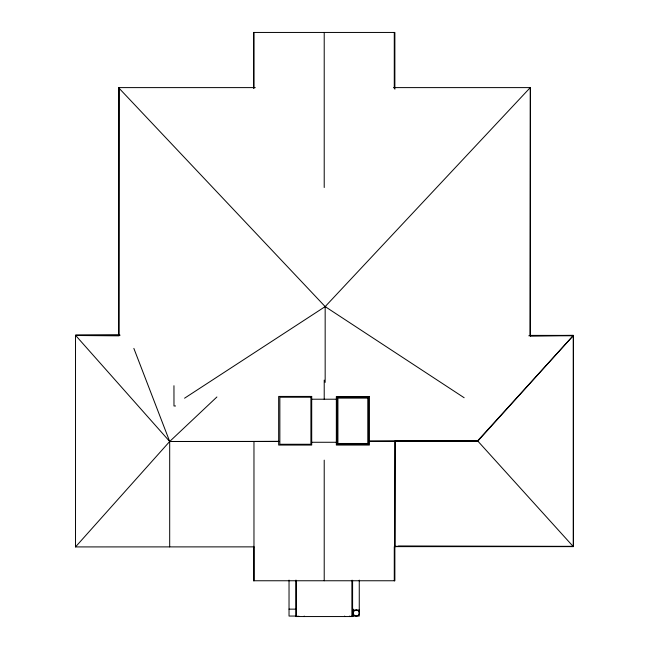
<?xml version="1.0" encoding="UTF-8"?>
<svg xmlns="http://www.w3.org/2000/svg" width="649" height="649" viewBox="0 0 649 649"><rect width="100%" height="100%" fill="white"/><g stroke="black" fill="none" stroke-linecap="round" stroke-linejoin="round"><path stroke-width="0.97" d="M120.13 335.16L75.519 335.29L169.689 441.482L278.656 441.401L253.97 441.482L253.97 546.872L75.519 546.92L169.689 441.482L216.904 396.977M393.57 87.607L530.257 87.607L530.257 335.638L573.229 335.638L477.834 441.085L369.184 441.239M528.773 335.776L573.229 335.638L477.64 440.801L369.354 441.133M530.257 87.607L325.165 306.604L184.559 398.202M75.519 546.92L75.519 335.29L118.491 335.233L118.491 87.607L255.268 87.607M253.564 32.45L394.876 32.45L394.876 89.213M530.46 88.15L530.16 335.793L573.278 335.395M118.491 88.751L119.57 88.751M325.766 306.604L325.165 306.604L118.491 87.607M75.519 335.29L118.491 335.29M75.519 335.492L119.238 335.492M530.46 335.395L573.481 335.395L573.481 546.62L394.868 546.62M311.536 399.216L336.507 399.216M175.571 405.974L173.981 405.974L173.956 385.717M133.856 348.391L169.689 441.482L279.192 441.482M368.989 441.482L395.225 441.482L394.876 546.872M311.536 442.269L336.507 442.269M573.481 546.32L394.519 546.32L394.519 580.758M394.276 546.523L573.229 546.523L573.229 335.638M289.032 609.143L295.79 609.143M353.291 610.084L359.262 610.084M296.049 616.055L289.032 616.055L289.032 580.125M352.237 616.055L359.262 616.055L359.262 580.125M398.316 546.134L573.229 546.523L477.834 441.085L394.876 441.085L394.868 580.758L253.564 580.758L253.564 546.296M464.157 397.74L325.165 306.604L325.165 382.375M530.46 87.956L530.46 336.036M394.276 32.45L394.276 88.353M394.276 547.115L394.276 580.758M353.291 609.143L353.291 616.055M352.594 580.271L352.594 616.55L295.79 616.55L295.79 580.157M351.896 580.271L351.896 616.55M351.101 616.055L351.101 616.55M349.511 616.055L349.511 616.55M344.684 616.055L344.684 616.55M324.216 32.45L324.216 187.52M324.216 380.087L324.216 399.338M324.216 460.149L324.216 580.758M304.194 616.055L304.194 616.55M298.775 616.055L298.775 616.55M297.185 616.055L297.185 616.55M296.39 580.271L296.39 616.55M254.01 32.45L254.01 88.353M254.01 547.115L254.01 580.758M253.816 546.572L253.816 580.758M253.564 32.45L253.564 88.199M169.689 441.482L169.689 546.872M118.694 335.492L118.994 88.004L118.994 335.841L75.965 335.492M356.277 610.084L355.506 610.19A2.985 2.985 0 0 0 353.989 614.984A2.985 2.985 0 0 0 358.978 614.327A2.985 2.985 0 0 0 356.277 610.084M311.707 396.425L278.664 396.425L278.664 445.06L311.707 445.06L311.707 396.425M369.378 396.515L336.336 396.515L336.336 445.06L369.378 445.06L369.378 396.515M310.912 397.22L279.857 397.22L279.857 444.265L310.912 444.265L310.912 397.22M368.583 397.31L337.131 397.31L337.131 444.265L368.583 444.265L368.583 397.31M367.788 398.113L337.926 398.113L337.926 443.47L367.788 443.47L367.788 398.113"/></g></svg>
